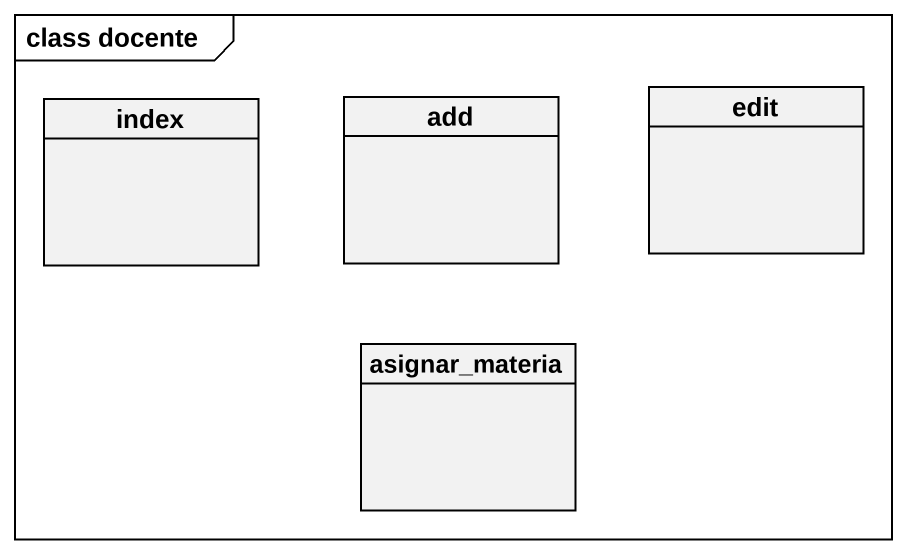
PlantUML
@startuml
mainframe class docente
hide circle
hide empty members
class index
class add
class edit
class asignar_materia
@enduml
